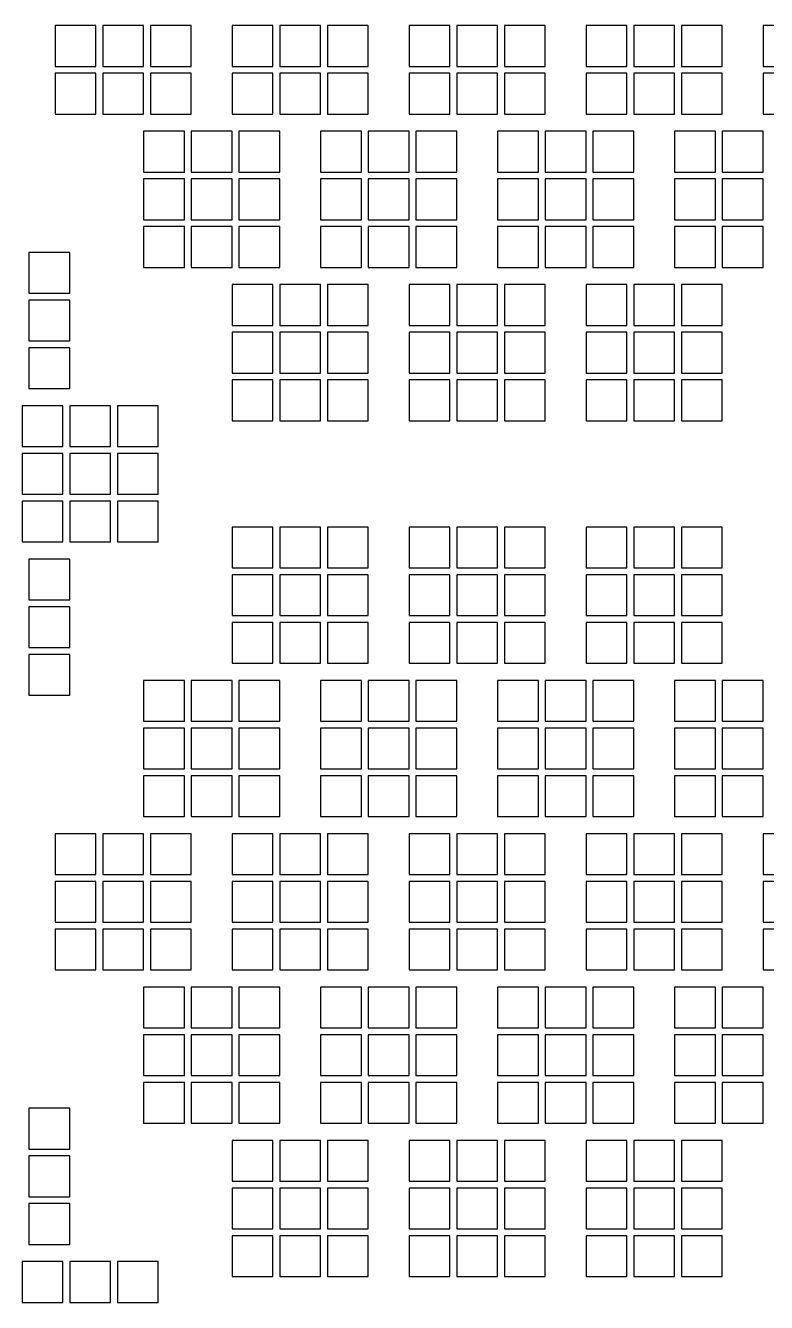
# Model space of a CAD drawing. Extents: x -49 to 54, y -38 to 38.
# Drawn here: x 10.29 to 15.73, y -20.22 to -10.85 of the extents above; entities that cross this region are included whole.
import ezdxf

# ---------------------------------------------------------------- set-up
doc = ezdxf.new("R2010")
doc.units = 0
doc.layers.add('BACK_LAYER', color=5, linetype='CONTINUOUS')

msp = doc.modelspace()

# ---------------------------------------------------------------- linework, layer by layer
at = {"layer": 'BACK_LAYER'}
for points in [[(10.5046, -11.1465), (10.8046, -11.1465), (10.8046, -10.8465), (10.5046, -10.8465)], [(10.8546, -11.1465), (11.1546, -11.1465), (11.1546, -10.8465), (10.8546, -10.8465)], [(11.2046, -11.1465), (11.5046, -11.1465), (11.5046, -10.8465), (11.2046, -10.8465)], [(11.8046, -11.1465), (12.1046, -11.1465), (12.1046, -10.8465), (11.8046, -10.8465)], [(12.1546, -11.1465), (12.4546, -11.1465), (12.4546, -10.8465), (12.1546, -10.8465)], [(12.5046, -11.1465), (12.8046, -11.1465), (12.8046, -10.8465), (12.5046, -10.8465)], [(13.1046, -11.1465), (13.4046, -11.1465), (13.4046, -10.8465), (13.1046, -10.8465)], [(13.4546, -11.1465), (13.7546, -11.1465), (13.7546, -10.8465), (13.4546, -10.8465)], [(13.8046, -11.1465), (14.1046, -11.1465), (14.1046, -10.8465), (13.8046, -10.8465)], [(14.4046, -11.1465), (14.7046, -11.1465), (14.7046, -10.8465), (14.4046, -10.8465)], [(14.7546, -11.1465), (15.0546, -11.1465), (15.0546, -10.8465), (14.7546, -10.8465)], [(15.1046, -11.1465), (15.4046, -11.1465), (15.4046, -10.8465), (15.1046, -10.8465)], [(15.7046, -11.1465), (16.0046, -11.1465), (16.0046, -10.8465), (15.7046, -10.8465)], [(10.5046, -11.4965), (10.8046, -11.4965), (10.8046, -11.1965), (10.5046, -11.1965)], [(10.8546, -11.4965), (11.1546, -11.4965), (11.1546, -11.1965), (10.8546, -11.1965)], [(11.2046, -11.4965), (11.5046, -11.4965), (11.5046, -11.1965), (11.2046, -11.1965)], [(11.8046, -11.4965), (12.1046, -11.4965), (12.1046, -11.1965), (11.8046, -11.1965)], [(12.1546, -11.4965), (12.4546, -11.4965), (12.4546, -11.1965), (12.1546, -11.1965)], [(12.5046, -11.4965), (12.8046, -11.4965), (12.8046, -11.1965), (12.5046, -11.1965)], [(13.1046, -11.4965), (13.4046, -11.4965), (13.4046, -11.1965), (13.1046, -11.1965)], [(13.4546, -11.4965), (13.7546, -11.4965), (13.7546, -11.1965), (13.4546, -11.1965)], [(13.8046, -11.4965), (14.1046, -11.4965), (14.1046, -11.1965), (13.8046, -11.1965)], [(14.4046, -11.4965), (14.7046, -11.4965), (14.7046, -11.1965), (14.4046, -11.1965)], [(14.7546, -11.4965), (15.0546, -11.4965), (15.0546, -11.1965), (14.7546, -11.1965)], [(15.1046, -11.4965), (15.4046, -11.4965), (15.4046, -11.1965), (15.1046, -11.1965)], [(15.7046, -11.4965), (16.0046, -11.4965), (16.0046, -11.1965), (15.7046, -11.1965)], [(11.1546, -11.9223), (11.4546, -11.9223), (11.4546, -11.6223), (11.1546, -11.6223)], [(11.5046, -11.9223), (11.8046, -11.9223), (11.8046, -11.6223), (11.5046, -11.6223)], [(11.8546, -11.9223), (12.1546, -11.9223), (12.1546, -11.6223), (11.8546, -11.6223)], [(12.4546, -11.9223), (12.7546, -11.9223), (12.7546, -11.6223), (12.4546, -11.6223)], [(12.8046, -11.9223), (13.1046, -11.9223), (13.1046, -11.6223), (12.8046, -11.6223)], [(13.1546, -11.9223), (13.4546, -11.9223), (13.4546, -11.6223), (13.1546, -11.6223)], [(13.7546, -11.9223), (14.0546, -11.9223), (14.0546, -11.6223), (13.7546, -11.6223)], [(14.1046, -11.9223), (14.4046, -11.9223), (14.4046, -11.6223), (14.1046, -11.6223)], [(14.4546, -11.9223), (14.7546, -11.9223), (14.7546, -11.6223), (14.4546, -11.6223)], [(15.0546, -11.9223), (15.3546, -11.9223), (15.3546, -11.6223), (15.0546, -11.6223)], [(15.4046, -11.9223), (15.7046, -11.9223), (15.7046, -11.6223), (15.4046, -11.6223)], [(11.1546, -12.2723), (11.4546, -12.2723), (11.4546, -11.9723), (11.1546, -11.9723)], [(11.5046, -12.2723), (11.8046, -12.2723), (11.8046, -11.9723), (11.5046, -11.9723)], [(11.8546, -12.2723), (12.1546, -12.2723), (12.1546, -11.9723), (11.8546, -11.9723)], [(12.4546, -12.2723), (12.7546, -12.2723), (12.7546, -11.9723), (12.4546, -11.9723)], [(12.8046, -12.2723), (13.1046, -12.2723), (13.1046, -11.9723), (12.8046, -11.9723)], [(13.1546, -12.2723), (13.4546, -12.2723), (13.4546, -11.9723), (13.1546, -11.9723)], [(13.7546, -12.2723), (14.0546, -12.2723), (14.0546, -11.9723), (13.7546, -11.9723)], [(14.1046, -12.2723), (14.4046, -12.2723), (14.4046, -11.9723), (14.1046, -11.9723)], [(14.4546, -12.2723), (14.7546, -12.2723), (14.7546, -11.9723), (14.4546, -11.9723)], [(15.0546, -12.2723), (15.3546, -12.2723), (15.3546, -11.9723), (15.0546, -11.9723)], [(15.4046, -12.2723), (15.7046, -12.2723), (15.7046, -11.9723), (15.4046, -11.9723)], [(11.1546, -12.6223), (11.4546, -12.6223), (11.4546, -12.3223), (11.1546, -12.3223)], [(11.5046, -12.6223), (11.8046, -12.6223), (11.8046, -12.3223), (11.5046, -12.3223)], [(11.8546, -12.6223), (12.1546, -12.6223), (12.1546, -12.3223), (11.8546, -12.3223)], [(12.4546, -12.6223), (12.7546, -12.6223), (12.7546, -12.3223), (12.4546, -12.3223)], [(12.8046, -12.6223), (13.1046, -12.6223), (13.1046, -12.3223), (12.8046, -12.3223)], [(13.1546, -12.6223), (13.4546, -12.6223), (13.4546, -12.3223), (13.1546, -12.3223)], [(13.7546, -12.6223), (14.0546, -12.6223), (14.0546, -12.3223), (13.7546, -12.3223)], [(14.1046, -12.6223), (14.4046, -12.6223), (14.4046, -12.3223), (14.1046, -12.3223)], [(14.4546, -12.6223), (14.7546, -12.6223), (14.7546, -12.3223), (14.4546, -12.3223)], [(15.0546, -12.6223), (15.3546, -12.6223), (15.3546, -12.3223), (15.0546, -12.3223)], [(15.4046, -12.6223), (15.7046, -12.6223), (15.7046, -12.3223), (15.4046, -12.3223)], [(10.3128, -12.8125), (10.6128, -12.8125), (10.6128, -12.5125), (10.3128, -12.5125)], [(11.8046, -13.0482), (12.1046, -13.0482), (12.1046, -12.7482), (11.8046, -12.7482)], [(12.1546, -13.0482), (12.4546, -13.0482), (12.4546, -12.7482), (12.1546, -12.7482)], [(12.5046, -13.0482), (12.8046, -13.0482), (12.8046, -12.7482), (12.5046, -12.7482)], [(13.1046, -13.0482), (13.4046, -13.0482), (13.4046, -12.7482), (13.1046, -12.7482)], [(13.4546, -13.0482), (13.7546, -13.0482), (13.7546, -12.7482), (13.4546, -12.7482)], [(13.8046, -13.0482), (14.1046, -13.0482), (14.1046, -12.7482), (13.8046, -12.7482)], [(14.4046, -13.0482), (14.7046, -13.0482), (14.7046, -12.7482), (14.4046, -12.7482)], [(14.7546, -13.0482), (15.0546, -13.0482), (15.0546, -12.7482), (14.7546, -12.7482)], [(15.1046, -13.0482), (15.4046, -13.0482), (15.4046, -12.7482), (15.1046, -12.7482)], [(10.3128, -13.1625), (10.6128, -13.1625), (10.6128, -12.8625), (10.3128, -12.8625)], [(11.8046, -13.3982), (12.1046, -13.3982), (12.1046, -13.0982), (11.8046, -13.0982)], [(12.1546, -13.3982), (12.4546, -13.3982), (12.4546, -13.0982), (12.1546, -13.0982)], [(12.5046, -13.3982), (12.8046, -13.3982), (12.8046, -13.0982), (12.5046, -13.0982)], [(13.1046, -13.3982), (13.4046, -13.3982), (13.4046, -13.0982), (13.1046, -13.0982)], [(13.4546, -13.3982), (13.7546, -13.3982), (13.7546, -13.0982), (13.4546, -13.0982)], [(13.8046, -13.3982), (14.1046, -13.3982), (14.1046, -13.0982), (13.8046, -13.0982)], [(14.4046, -13.3982), (14.7046, -13.3982), (14.7046, -13.0982), (14.4046, -13.0982)], [(14.7546, -13.3982), (15.0546, -13.3982), (15.0546, -13.0982), (14.7546, -13.0982)], [(15.1046, -13.3982), (15.4046, -13.3982), (15.4046, -13.0982), (15.1046, -13.0982)], [(10.3128, -13.5125), (10.6128, -13.5125), (10.6128, -13.2125), (10.3128, -13.2125)], [(11.8046, -13.7482), (12.1046, -13.7482), (12.1046, -13.4482), (11.8046, -13.4482)], [(12.1546, -13.7482), (12.4546, -13.7482), (12.4546, -13.4482), (12.1546, -13.4482)], [(12.5046, -13.7482), (12.8046, -13.7482), (12.8046, -13.4482), (12.5046, -13.4482)], [(13.1046, -13.7482), (13.4046, -13.7482), (13.4046, -13.4482), (13.1046, -13.4482)], [(13.4546, -13.7482), (13.7546, -13.7482), (13.7546, -13.4482), (13.4546, -13.4482)], [(13.8046, -13.7482), (14.1046, -13.7482), (14.1046, -13.4482), (13.8046, -13.4482)], [(14.4046, -13.7482), (14.7046, -13.7482), (14.7046, -13.4482), (14.4046, -13.4482)], [(14.7546, -13.7482), (15.0546, -13.7482), (15.0546, -13.4482), (14.7546, -13.4482)], [(15.1046, -13.7482), (15.4046, -13.7482), (15.4046, -13.4482), (15.1046, -13.4482)], [(10.2628, -13.9384), (10.5628, -13.9384), (10.5628, -13.6384), (10.2628, -13.6384)], [(10.6128, -13.9384), (10.9128, -13.9384), (10.9128, -13.6384), (10.6128, -13.6384)], [(10.9628, -13.9384), (11.2628, -13.9384), (11.2628, -13.6384), (10.9628, -13.6384)], [(10.2628, -14.2884), (10.5628, -14.2884), (10.5628, -13.9884), (10.2628, -13.9884)], [(10.6128, -14.2884), (10.9128, -14.2884), (10.9128, -13.9884), (10.6128, -13.9884)], [(10.9628, -14.2884), (11.2628, -14.2884), (11.2628, -13.9884), (10.9628, -13.9884)], [(10.2628, -14.6384), (10.5628, -14.6384), (10.5628, -14.3384), (10.2628, -14.3384)], [(10.6128, -14.6384), (10.9128, -14.6384), (10.9128, -14.3384), (10.6128, -14.3384)], [(10.9628, -14.6384), (11.2628, -14.6384), (11.2628, -14.3384), (10.9628, -14.3384)], [(11.8046, -14.8286), (12.1046, -14.8286), (12.1046, -14.5286), (11.8046, -14.5286)], [(12.1546, -14.8286), (12.4546, -14.8286), (12.4546, -14.5286), (12.1546, -14.5286)], [(12.5046, -14.8286), (12.8046, -14.8286), (12.8046, -14.5286), (12.5046, -14.5286)], [(13.1046, -14.8286), (13.4046, -14.8286), (13.4046, -14.5286), (13.1046, -14.5286)], [(13.4546, -14.8286), (13.7546, -14.8286), (13.7546, -14.5286), (13.4546, -14.5286)], [(13.8046, -14.8286), (14.1046, -14.8286), (14.1046, -14.5286), (13.8046, -14.5286)], [(14.4046, -14.8286), (14.7046, -14.8286), (14.7046, -14.5286), (14.4046, -14.5286)], [(14.7546, -14.8286), (15.0546, -14.8286), (15.0546, -14.5286), (14.7546, -14.5286)], [(15.1046, -14.8286), (15.4046, -14.8286), (15.4046, -14.5286), (15.1046, -14.5286)], [(10.3128, -15.0642), (10.6128, -15.0642), (10.6128, -14.7642), (10.3128, -14.7642)], [(11.8046, -15.1786), (12.1046, -15.1786), (12.1046, -14.8786), (11.8046, -14.8786)], [(12.1546, -15.1786), (12.4546, -15.1786), (12.4546, -14.8786), (12.1546, -14.8786)], [(12.5046, -15.1786), (12.8046, -15.1786), (12.8046, -14.8786), (12.5046, -14.8786)], [(13.1046, -15.1786), (13.4046, -15.1786), (13.4046, -14.8786), (13.1046, -14.8786)], [(13.4546, -15.1786), (13.7546, -15.1786), (13.7546, -14.8786), (13.4546, -14.8786)], [(13.8046, -15.1786), (14.1046, -15.1786), (14.1046, -14.8786), (13.8046, -14.8786)], [(14.4046, -15.1786), (14.7046, -15.1786), (14.7046, -14.8786), (14.4046, -14.8786)], [(14.7546, -15.1786), (15.0546, -15.1786), (15.0546, -14.8786), (14.7546, -14.8786)], [(15.1046, -15.1786), (15.4046, -15.1786), (15.4046, -14.8786), (15.1046, -14.8786)], [(10.3128, -15.4142), (10.6128, -15.4142), (10.6128, -15.1142), (10.3128, -15.1142)], [(11.8046, -15.5286), (12.1046, -15.5286), (12.1046, -15.2286), (11.8046, -15.2286)], [(12.1546, -15.5286), (12.4546, -15.5286), (12.4546, -15.2286), (12.1546, -15.2286)], [(12.5046, -15.5286), (12.8046, -15.5286), (12.8046, -15.2286), (12.5046, -15.2286)], [(13.1046, -15.5286), (13.4046, -15.5286), (13.4046, -15.2286), (13.1046, -15.2286)], [(13.4546, -15.5286), (13.7546, -15.5286), (13.7546, -15.2286), (13.4546, -15.2286)], [(13.8046, -15.5286), (14.1046, -15.5286), (14.1046, -15.2286), (13.8046, -15.2286)], [(14.4046, -15.5286), (14.7046, -15.5286), (14.7046, -15.2286), (14.4046, -15.2286)], [(14.7546, -15.5286), (15.0546, -15.5286), (15.0546, -15.2286), (14.7546, -15.2286)], [(15.1046, -15.5286), (15.4046, -15.5286), (15.4046, -15.2286), (15.1046, -15.2286)], [(10.3128, -15.7642), (10.6128, -15.7642), (10.6128, -15.4642), (10.3128, -15.4642)], [(11.1546, -15.9544), (11.4546, -15.9544), (11.4546, -15.6544), (11.1546, -15.6544)], [(11.5046, -15.9544), (11.8046, -15.9544), (11.8046, -15.6544), (11.5046, -15.6544)], [(11.8546, -15.9544), (12.1546, -15.9544), (12.1546, -15.6544), (11.8546, -15.6544)], [(12.4546, -15.9544), (12.7546, -15.9544), (12.7546, -15.6544), (12.4546, -15.6544)], [(12.8046, -15.9544), (13.1046, -15.9544), (13.1046, -15.6544), (12.8046, -15.6544)], [(13.1546, -15.9544), (13.4546, -15.9544), (13.4546, -15.6544), (13.1546, -15.6544)], [(13.7546, -15.9544), (14.0546, -15.9544), (14.0546, -15.6544), (13.7546, -15.6544)], [(14.1046, -15.9544), (14.4046, -15.9544), (14.4046, -15.6544), (14.1046, -15.6544)], [(14.4546, -15.9544), (14.7546, -15.9544), (14.7546, -15.6544), (14.4546, -15.6544)], [(15.0546, -15.9544), (15.3546, -15.9544), (15.3546, -15.6544), (15.0546, -15.6544)], [(15.4046, -15.9544), (15.7046, -15.9544), (15.7046, -15.6544), (15.4046, -15.6544)], [(11.1546, -16.3044), (11.4546, -16.3044), (11.4546, -16.0044), (11.1546, -16.0044)], [(11.5046, -16.3044), (11.8046, -16.3044), (11.8046, -16.0044), (11.5046, -16.0044)], [(11.8546, -16.3044), (12.1546, -16.3044), (12.1546, -16.0044), (11.8546, -16.0044)], [(12.4546, -16.3044), (12.7546, -16.3044), (12.7546, -16.0044), (12.4546, -16.0044)], [(12.8046, -16.3044), (13.1046, -16.3044), (13.1046, -16.0044), (12.8046, -16.0044)], [(13.1546, -16.3044), (13.4546, -16.3044), (13.4546, -16.0044), (13.1546, -16.0044)], [(13.7546, -16.3044), (14.0546, -16.3044), (14.0546, -16.0044), (13.7546, -16.0044)], [(14.1046, -16.3044), (14.4046, -16.3044), (14.4046, -16.0044), (14.1046, -16.0044)], [(14.4546, -16.3044), (14.7546, -16.3044), (14.7546, -16.0044), (14.4546, -16.0044)], [(15.0546, -16.3044), (15.3546, -16.3044), (15.3546, -16.0044), (15.0546, -16.0044)], [(15.4046, -16.3044), (15.7046, -16.3044), (15.7046, -16.0044), (15.4046, -16.0044)], [(11.1546, -16.6544), (11.4546, -16.6544), (11.4546, -16.3544), (11.1546, -16.3544)], [(11.5046, -16.6544), (11.8046, -16.6544), (11.8046, -16.3544), (11.5046, -16.3544)], [(11.8546, -16.6544), (12.1546, -16.6544), (12.1546, -16.3544), (11.8546, -16.3544)], [(12.4546, -16.6544), (12.7546, -16.6544), (12.7546, -16.3544), (12.4546, -16.3544)], [(12.8046, -16.6544), (13.1046, -16.6544), (13.1046, -16.3544), (12.8046, -16.3544)], [(13.1546, -16.6544), (13.4546, -16.6544), (13.4546, -16.3544), (13.1546, -16.3544)], [(13.7546, -16.6544), (14.0546, -16.6544), (14.0546, -16.3544), (13.7546, -16.3544)], [(14.1046, -16.6544), (14.4046, -16.6544), (14.4046, -16.3544), (14.1046, -16.3544)], [(14.4546, -16.6544), (14.7546, -16.6544), (14.7546, -16.3544), (14.4546, -16.3544)], [(15.0546, -16.6544), (15.3546, -16.6544), (15.3546, -16.3544), (15.0546, -16.3544)], [(15.4046, -16.6544), (15.7046, -16.6544), (15.7046, -16.3544), (15.4046, -16.3544)], [(10.5046, -17.0802), (10.8046, -17.0802), (10.8046, -16.7802), (10.5046, -16.7802)], [(10.8546, -17.0802), (11.1546, -17.0802), (11.1546, -16.7802), (10.8546, -16.7802)], [(11.2046, -17.0802), (11.5046, -17.0802), (11.5046, -16.7802), (11.2046, -16.7802)], [(11.8046, -17.0802), (12.1046, -17.0802), (12.1046, -16.7802), (11.8046, -16.7802)], [(12.1546, -17.0802), (12.4546, -17.0802), (12.4546, -16.7802), (12.1546, -16.7802)], [(12.5046, -17.0802), (12.8046, -17.0802), (12.8046, -16.7802), (12.5046, -16.7802)], [(13.1046, -17.0802), (13.4046, -17.0802), (13.4046, -16.7802), (13.1046, -16.7802)], [(13.4546, -17.0802), (13.7546, -17.0802), (13.7546, -16.7802), (13.4546, -16.7802)], [(13.8046, -17.0802), (14.1046, -17.0802), (14.1046, -16.7802), (13.8046, -16.7802)], [(14.4046, -17.0802), (14.7046, -17.0802), (14.7046, -16.7802), (14.4046, -16.7802)], [(14.7546, -17.0802), (15.0546, -17.0802), (15.0546, -16.7802), (14.7546, -16.7802)], [(15.1046, -17.0802), (15.4046, -17.0802), (15.4046, -16.7802), (15.1046, -16.7802)], [(15.7046, -17.0802), (16.0046, -17.0802), (16.0046, -16.7802), (15.7046, -16.7802)], [(10.5046, -17.4302), (10.8046, -17.4302), (10.8046, -17.1302), (10.5046, -17.1302)], [(10.8546, -17.4302), (11.1546, -17.4302), (11.1546, -17.1302), (10.8546, -17.1302)], [(11.2046, -17.4302), (11.5046, -17.4302), (11.5046, -17.1302), (11.2046, -17.1302)], [(11.8046, -17.4302), (12.1046, -17.4302), (12.1046, -17.1302), (11.8046, -17.1302)], [(12.1546, -17.4302), (12.4546, -17.4302), (12.4546, -17.1302), (12.1546, -17.1302)], [(12.5046, -17.4302), (12.8046, -17.4302), (12.8046, -17.1302), (12.5046, -17.1302)], [(13.1046, -17.4302), (13.4046, -17.4302), (13.4046, -17.1302), (13.1046, -17.1302)], [(13.4546, -17.4302), (13.7546, -17.4302), (13.7546, -17.1302), (13.4546, -17.1302)], [(13.8046, -17.4302), (14.1046, -17.4302), (14.1046, -17.1302), (13.8046, -17.1302)], [(14.4046, -17.4302), (14.7046, -17.4302), (14.7046, -17.1302), (14.4046, -17.1302)], [(14.7546, -17.4302), (15.0546, -17.4302), (15.0546, -17.1302), (14.7546, -17.1302)], [(15.1046, -17.4302), (15.4046, -17.4302), (15.4046, -17.1302), (15.1046, -17.1302)], [(15.7046, -17.4302), (16.0046, -17.4302), (16.0046, -17.1302), (15.7046, -17.1302)], [(10.5046, -17.7802), (10.8046, -17.7802), (10.8046, -17.4802), (10.5046, -17.4802)], [(10.8546, -17.7802), (11.1546, -17.7802), (11.1546, -17.4802), (10.8546, -17.4802)], [(11.2046, -17.7802), (11.5046, -17.7802), (11.5046, -17.4802), (11.2046, -17.4802)], [(11.8046, -17.7802), (12.1046, -17.7802), (12.1046, -17.4802), (11.8046, -17.4802)], [(12.1546, -17.7802), (12.4546, -17.7802), (12.4546, -17.4802), (12.1546, -17.4802)], [(12.5046, -17.7802), (12.8046, -17.7802), (12.8046, -17.4802), (12.5046, -17.4802)], [(13.1046, -17.7802), (13.4046, -17.7802), (13.4046, -17.4802), (13.1046, -17.4802)], [(13.4546, -17.7802), (13.7546, -17.7802), (13.7546, -17.4802), (13.4546, -17.4802)], [(13.8046, -17.7802), (14.1046, -17.7802), (14.1046, -17.4802), (13.8046, -17.4802)], [(14.4046, -17.7802), (14.7046, -17.7802), (14.7046, -17.4802), (14.4046, -17.4802)], [(14.7546, -17.7802), (15.0546, -17.7802), (15.0546, -17.4802), (14.7546, -17.4802)], [(15.1046, -17.7802), (15.4046, -17.7802), (15.4046, -17.4802), (15.1046, -17.4802)], [(15.7046, -17.7802), (16.0046, -17.7802), (16.0046, -17.4802), (15.7046, -17.4802)], [(11.1546, -18.2061), (11.4546, -18.2061), (11.4546, -17.9061), (11.1546, -17.9061)], [(11.5046, -18.2061), (11.8046, -18.2061), (11.8046, -17.9061), (11.5046, -17.9061)], [(11.8546, -18.2061), (12.1546, -18.2061), (12.1546, -17.9061), (11.8546, -17.9061)], [(12.4546, -18.2061), (12.7546, -18.2061), (12.7546, -17.9061), (12.4546, -17.9061)], [(12.8046, -18.2061), (13.1046, -18.2061), (13.1046, -17.9061), (12.8046, -17.9061)], [(13.1546, -18.2061), (13.4546, -18.2061), (13.4546, -17.9061), (13.1546, -17.9061)], [(13.7546, -18.2061), (14.0546, -18.2061), (14.0546, -17.9061), (13.7546, -17.9061)], [(14.1046, -18.2061), (14.4046, -18.2061), (14.4046, -17.9061), (14.1046, -17.9061)], [(14.4546, -18.2061), (14.7546, -18.2061), (14.7546, -17.9061), (14.4546, -17.9061)], [(15.0546, -18.2061), (15.3546, -18.2061), (15.3546, -17.9061), (15.0546, -17.9061)], [(15.4046, -18.2061), (15.7046, -18.2061), (15.7046, -17.9061), (15.4046, -17.9061)], [(11.1546, -18.5561), (11.4546, -18.5561), (11.4546, -18.2561), (11.1546, -18.2561)], [(11.5046, -18.5561), (11.8046, -18.5561), (11.8046, -18.2561), (11.5046, -18.2561)], [(11.8546, -18.5561), (12.1546, -18.5561), (12.1546, -18.2561), (11.8546, -18.2561)], [(12.4546, -18.5561), (12.7546, -18.5561), (12.7546, -18.2561), (12.4546, -18.2561)], [(12.8046, -18.5561), (13.1046, -18.5561), (13.1046, -18.2561), (12.8046, -18.2561)], [(13.1546, -18.5561), (13.4546, -18.5561), (13.4546, -18.2561), (13.1546, -18.2561)], [(13.7546, -18.5561), (14.0546, -18.5561), (14.0546, -18.2561), (13.7546, -18.2561)], [(14.1046, -18.5561), (14.4046, -18.5561), (14.4046, -18.2561), (14.1046, -18.2561)], [(14.4546, -18.5561), (14.7546, -18.5561), (14.7546, -18.2561), (14.4546, -18.2561)], [(15.0546, -18.5561), (15.3546, -18.5561), (15.3546, -18.2561), (15.0546, -18.2561)], [(15.4046, -18.5561), (15.7046, -18.5561), (15.7046, -18.2561), (15.4046, -18.2561)], [(11.1546, -18.9061), (11.4546, -18.9061), (11.4546, -18.6061), (11.1546, -18.6061)], [(11.5046, -18.9061), (11.8046, -18.9061), (11.8046, -18.6061), (11.5046, -18.6061)], [(11.8546, -18.9061), (12.1546, -18.9061), (12.1546, -18.6061), (11.8546, -18.6061)], [(12.4546, -18.9061), (12.7546, -18.9061), (12.7546, -18.6061), (12.4546, -18.6061)], [(12.8046, -18.9061), (13.1046, -18.9061), (13.1046, -18.6061), (12.8046, -18.6061)], [(13.1546, -18.9061), (13.4546, -18.9061), (13.4546, -18.6061), (13.1546, -18.6061)], [(13.7546, -18.9061), (14.0546, -18.9061), (14.0546, -18.6061), (13.7546, -18.6061)], [(14.1046, -18.9061), (14.4046, -18.9061), (14.4046, -18.6061), (14.1046, -18.6061)], [(14.4546, -18.9061), (14.7546, -18.9061), (14.7546, -18.6061), (14.4546, -18.6061)], [(15.0546, -18.9061), (15.3546, -18.9061), (15.3546, -18.6061), (15.0546, -18.6061)], [(15.4046, -18.9061), (15.7046, -18.9061), (15.7046, -18.6061), (15.4046, -18.6061)], [(10.3128, -19.0962), (10.6128, -19.0962), (10.6128, -18.7962), (10.3128, -18.7962)], [(11.8046, -19.3319), (12.1046, -19.3319), (12.1046, -19.0319), (11.8046, -19.0319)], [(12.1546, -19.3319), (12.4546, -19.3319), (12.4546, -19.0319), (12.1546, -19.0319)], [(12.5046, -19.3319), (12.8046, -19.3319), (12.8046, -19.0319), (12.5046, -19.0319)], [(13.1046, -19.3319), (13.4046, -19.3319), (13.4046, -19.0319), (13.1046, -19.0319)], [(13.4546, -19.3319), (13.7546, -19.3319), (13.7546, -19.0319), (13.4546, -19.0319)], [(13.8046, -19.3319), (14.1046, -19.3319), (14.1046, -19.0319), (13.8046, -19.0319)], [(14.4046, -19.3319), (14.7046, -19.3319), (14.7046, -19.0319), (14.4046, -19.0319)], [(14.7546, -19.3319), (15.0546, -19.3319), (15.0546, -19.0319), (14.7546, -19.0319)], [(15.1046, -19.3319), (15.4046, -19.3319), (15.4046, -19.0319), (15.1046, -19.0319)], [(10.3128, -19.4462), (10.6128, -19.4462), (10.6128, -19.1462), (10.3128, -19.1462)], [(11.8046, -19.6819), (12.1046, -19.6819), (12.1046, -19.3819), (11.8046, -19.3819)], [(12.1546, -19.6819), (12.4546, -19.6819), (12.4546, -19.3819), (12.1546, -19.3819)], [(12.5046, -19.6819), (12.8046, -19.6819), (12.8046, -19.3819), (12.5046, -19.3819)], [(13.1046, -19.6819), (13.4046, -19.6819), (13.4046, -19.3819), (13.1046, -19.3819)], [(13.4546, -19.6819), (13.7546, -19.6819), (13.7546, -19.3819), (13.4546, -19.3819)], [(13.8046, -19.6819), (14.1046, -19.6819), (14.1046, -19.3819), (13.8046, -19.3819)], [(14.4046, -19.6819), (14.7046, -19.6819), (14.7046, -19.3819), (14.4046, -19.3819)], [(14.7546, -19.6819), (15.0546, -19.6819), (15.0546, -19.3819), (14.7546, -19.3819)], [(15.1046, -19.6819), (15.4046, -19.6819), (15.4046, -19.3819), (15.1046, -19.3819)], [(10.3128, -19.7962), (10.6128, -19.7962), (10.6128, -19.4962), (10.3128, -19.4962)], [(11.8046, -20.0319), (12.1046, -20.0319), (12.1046, -19.7319), (11.8046, -19.7319)], [(12.1546, -20.0319), (12.4546, -20.0319), (12.4546, -19.7319), (12.1546, -19.7319)], [(12.5046, -20.0319), (12.8046, -20.0319), (12.8046, -19.7319), (12.5046, -19.7319)], [(13.1046, -20.0319), (13.4046, -20.0319), (13.4046, -19.7319), (13.1046, -19.7319)], [(13.4546, -20.0319), (13.7546, -20.0319), (13.7546, -19.7319), (13.4546, -19.7319)], [(13.8046, -20.0319), (14.1046, -20.0319), (14.1046, -19.7319), (13.8046, -19.7319)], [(14.4046, -20.0319), (14.7046, -20.0319), (14.7046, -19.7319), (14.4046, -19.7319)], [(14.7546, -20.0319), (15.0546, -20.0319), (15.0546, -19.7319), (14.7546, -19.7319)], [(15.1046, -20.0319), (15.4046, -20.0319), (15.4046, -19.7319), (15.1046, -19.7319)], [(10.2628, -20.2221), (10.5628, -20.2221), (10.5628, -19.9221), (10.2628, -19.9221)], [(10.6128, -20.2221), (10.9128, -20.2221), (10.9128, -19.9221), (10.6128, -19.9221)], [(10.9628, -20.2221), (11.2628, -20.2221), (11.2628, -19.9221), (10.9628, -19.9221)]]:
    msp.add_lwpolyline(points, close=True, dxfattribs=at)

doc.saveas('drawing.dxf')
